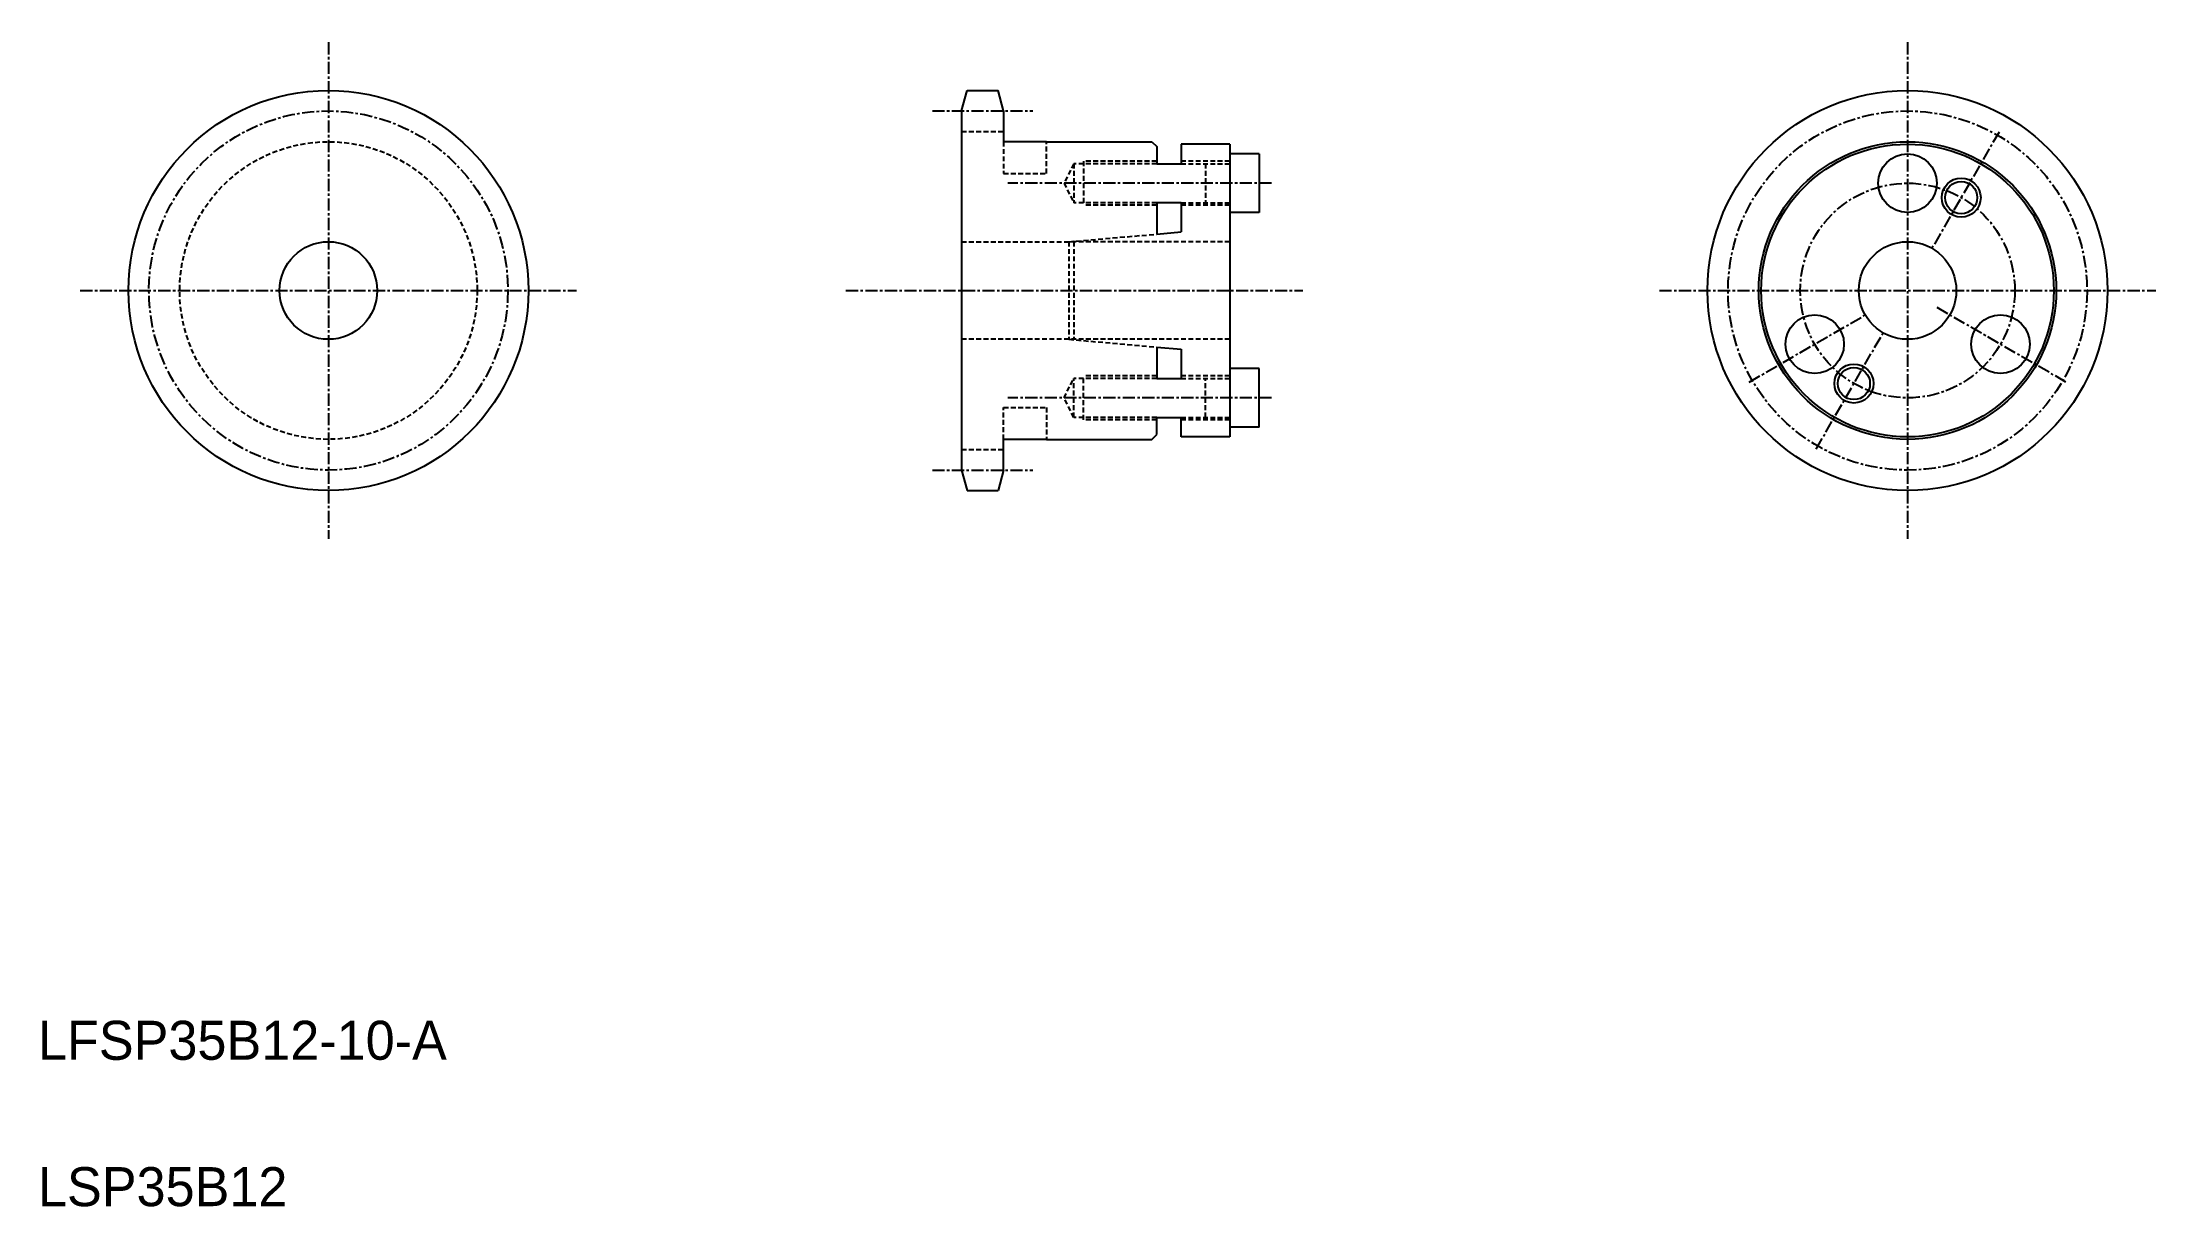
# Model space of a CAD drawing. Extents: x -374 to -157, y -15 to 104.
import ezdxf

# ---------------------------------------------------------------- set-up
doc = ezdxf.new("R2010")
doc.units = 0
doc.linetypes.add('CENTER', pattern=[2, 1.25, -0.25, 0.25, -0.25])
doc.linetypes.add('DASHED', pattern=[0.75, 0.5, -0.25])
doc.layers.get('0').update_dxf_attribs({"linetype": 'CONTINUOUS'})
doc.layers.add('CENTER', color=1, linetype='CENTER')

msp = doc.modelspace()

# ---------------------------------------------------------------- linework, layer by layer
at = {"color": 7, "linetype": 'CONTINUOUS'}
for p, q in [((-279.69, 97.41), (-279.13, 99.51)), ((-279.69, 97.41), (-279.13, 99.51)), ((-279.13, 99.51), (-275.96, 99.51)), ((-279.13, 99.51), (-275.96, 99.51)), ((-275.39, 97.41), (-275.96, 99.51)), ((-275.39, 97.41), (-275.96, 99.51)), ((-279.69, 97.41), (-279.69, 60.61)), ((-275.39, 97.41), (-275.39, 94.26)), ((-270.99, 94.26), (-275.39, 94.26)), ((-270.99, 94.26), (-260.19, 94.26)), ((-260.19, 94.26), (-259.69, 93.76)), ((-259.69, 93.76), (-259.69, 92.01)), ((-257.19, 94.01), (-257.19, 92.01)), ((-252.19, 94.01), (-257.19, 94.01)), ((-252.19, 94.01), (-252.19, 64.01)), ((-259.69, 92.01), (-257.19, 92.01)), ((-249.19, 93.01), (-252.19, 93.01)), ((-249.19, 93.01), (-249.19, 87.01)), ((-259.69, 88.01), (-259.69, 84.79)), ((-257.19, 88.01), (-259.69, 88.01)), ((-257.19, 88.01), (-257.19, 85.01)), ((-249.19, 87.01), (-252.19, 87.01)), ((-259.69, 84.79), (-257.19, 85.01)), ((-259.69, 73.22), (-259.69, 70.01)), ((-259.69, 73.22), (-257.19, 73.01)), ((-257.19, 73.01), (-257.19, 70.01)), ((-259.69, 70.01), (-257.19, 70.01)), ((-249.19, 71.01), (-252.19, 71.01)), ((-249.19, 65.01), (-249.19, 71.01)), ((-259.69, 64.26), (-259.69, 66.01)), ((-259.69, 66.01), (-257.19, 66.01)), ((-257.19, 64.01), (-257.19, 66.01)), ((-249.19, 65.01), (-252.19, 65.01)), ((-275.39, 60.61), (-275.39, 63.76)), ((-270.99, 63.76), (-275.39, 63.76)), ((-270.99, 63.76), (-260.19, 63.76)), ((-260.19, 63.76), (-259.69, 64.26)), ((-252.19, 64.01), (-257.19, 64.01)), ((-279.69, 60.61), (-279.13, 58.51)), ((-279.69, 60.61), (-279.13, 58.51)), ((-279.13, 58.51), (-275.96, 58.51)), ((-279.13, 58.51), (-275.96, 58.51)), ((-275.39, 60.61), (-275.96, 58.51)), ((-275.39, 60.61), (-275.96, 58.51))]:
    msp.add_line(p, q, dxfattribs=at)
at = {"color": 3, "linetype": 'DASHED'}
for p, q in [((-279.69, 95.31), (-275.39, 95.31)), ((-275.39, 94.26), (-275.39, 91.01)), ((-270.99, 91.01), (-270.99, 94.26)), ((-275.39, 91.01), (-270.99, 91.01)), ((-268.19, 92.01), (-269.19, 90.01)), ((-259.69, 92.01), (-268.19, 92.01)), ((-268.19, 92.01), (-268.19, 88.01)), ((-259.69, 92.26), (-267.19, 92.26)), ((-267.19, 92.26), (-267.19, 87.76)), ((-252.19, 92.26), (-257.19, 92.26)), ((-257.19, 92.01), (-252.19, 92.01)), ((-254.69, 92.01), (-254.69, 88.01)), ((-269.19, 90.01), (-268.19, 88.01)), ((-259.69, 88.01), (-268.19, 88.01)), ((-259.69, 87.76), (-267.19, 87.76)), ((-257.19, 88.01), (-252.19, 88.01)), ((-252.19, 87.76), (-257.19, 87.76)), ((-268.69, 84.01), (-259.69, 84.79)), ((-279.69, 84.01), (-268.69, 84.01)), ((-252.19, 84.01), (-268.69, 84.01)), ((-268.69, 84.01), (-268.69, 74.01)), ((-268.19, 84.01), (-268.19, 74.01)), ((-268.69, 74.01), (-279.69, 74.01)), ((-252.19, 74.01), (-268.69, 74.01)), ((-268.69, 74.01), (-259.69, 73.22)), ((-269.19, 68.01), (-268.19, 70.01)), ((-268.19, 66.01), (-268.19, 70.01)), ((-259.69, 70.01), (-268.19, 70.01)), ((-267.19, 65.76), (-267.19, 70.26)), ((-259.69, 70.26), (-267.19, 70.26)), ((-252.19, 70.26), (-257.19, 70.26)), ((-257.19, 70.01), (-252.19, 70.01)), ((-254.69, 66.01), (-254.69, 70.01)), ((-268.19, 66.01), (-269.19, 68.01)), ((-275.39, 67.01), (-270.99, 67.01)), ((-275.39, 63.76), (-275.39, 67.01)), ((-270.99, 67.01), (-270.99, 63.76)), ((-259.69, 66.01), (-268.19, 66.01)), ((-259.69, 65.76), (-267.19, 65.76)), ((-257.19, 66.01), (-252.29, 66.01)), ((-252.19, 65.76), (-257.19, 65.76)), ((-279.69, 62.71), (-275.39, 62.71))]:
    msp.add_line(p, q, dxfattribs=at)
at = {"color": 7, "linetype": 'CONTINUOUS'}
for centre, radius in [((-344.61, 79.01), 20.5), ((-182.71, 79.01), 20.5), ((-182.71, 79.01), 15.25), ((-182.71, 79.01), 15), ((-182.71, 90.01), 3), ((-177.21, 88.53), 1.65), ((-182.71, 79.01), 5), ((-192.23, 73.51), 3), ((-173.18, 73.51), 3), ((-188.21, 69.48), 1.65)]:
    msp.add_circle(centre, radius, dxfattribs=at)
at = {"color": 3, "linetype": 'DASHED'}
msp.add_circle((-344.61, 79.01), 15.25, dxfattribs=at)
at = {"color": 3, "linetype": 'CONTINUOUS'}
for centre in [(-177.21, 88.53), (-188.21, 69.48)]:
    msp.add_circle(centre, 2, dxfattribs=at)
msp.add_circle((-344.61, 79.01), 5)
at = {"layer": 'CENTER', "color": 1, "linetype": 'CENTER'}
for p, q in [((-344.61, 104.45), (-344.61, 53.57)), ((-182.71, 104.45), (-182.71, 53.57)), ((-282.69, 97.41), (-272.39, 97.41)), ((-173.33, 95.25), (-180.21, 83.34)), ((-247.92, 90.01), (-274.94, 90.01)), ((-370.05, 79.01), (-319.17, 79.01)), ((-291.56, 79.01), (-244.72, 79.01)), ((-208.15, 79.01), (-157.27, 79.01)), ((-198.94, 69.63), (-187.04, 76.51)), ((-166.47, 69.63), (-179.89, 77.38)), ((-192.08, 62.77), (-185.21, 74.68)), ((-247.92, 68.01), (-274.94, 68.01)), ((-282.69, 60.61), (-272.39, 60.61))]:
    msp.add_line(p, q, dxfattribs=at)
for centre, radius in [((-344.61, 79.01), 18.4), ((-182.71, 79.01), 18.4), ((-182.71, 79.01), 11)]:
    msp.add_circle(centre, radius, dxfattribs=at)

# ---------------------------------------------------------------- texts
at = {"color": 7, "linetype": 'CONTINUOUS'}
for s, p in [('LFSP35B12-10-A', (-374.39, 0.18)), ('LSP35B12', (-374.39, -14.82))]:
    msp.add_text(s, height=4, dxfattribs=at).set_placement(p)

doc.saveas('drawing.dxf')
